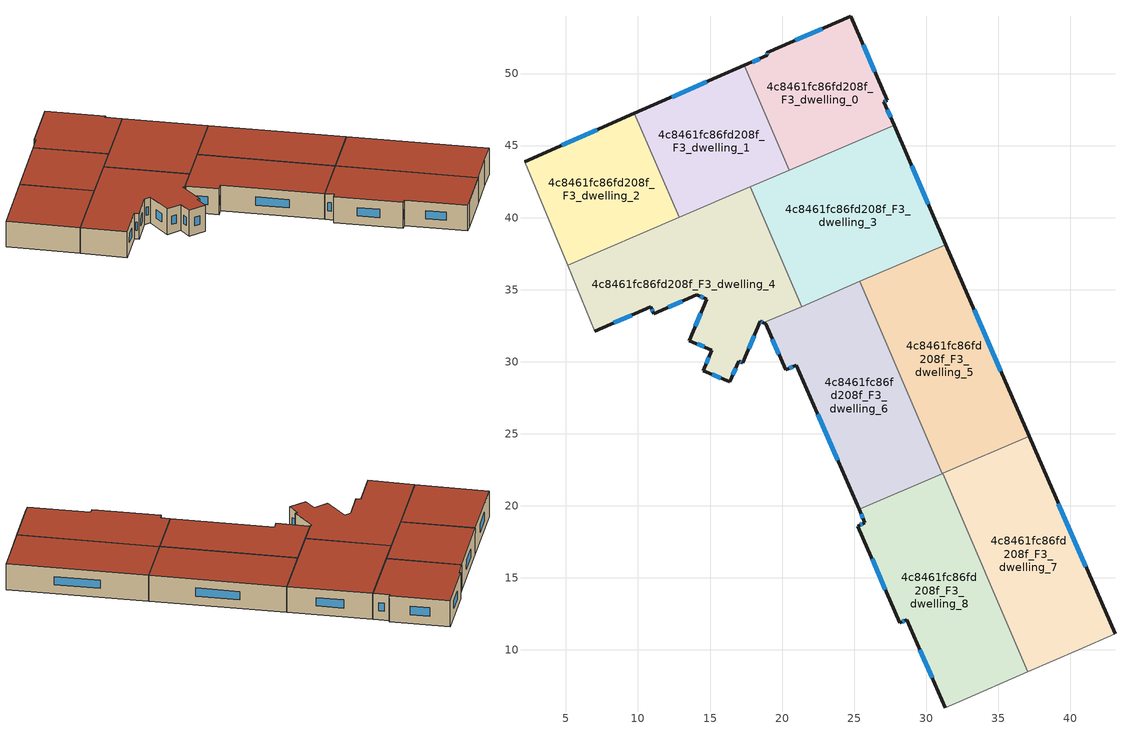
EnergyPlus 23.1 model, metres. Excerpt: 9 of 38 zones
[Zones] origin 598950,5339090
4c8461fc86fd208f_F3_dwelling_0
 floor to 4c8461fc86fd208f_F2_dwelling_0 (EU_floor_Construction): 24.77,53.98 27.29,48.13 27.06,48.05 27.77,46.41 20.49,43.29 17.37,50.56 18.99,51.27 18.94,51.46 z9
 wall outside (EU_wall_Construction): 27.77,46.41 27.06,48.05 27.29,48.13 24.77,53.98 18.94,51.46 18.99,51.27 17.37,50.56 z9:12
 wall to 4c8461fc86fd208f_F3_dwelling_1 (EU_wall_Construction): 17.37,50.56 20.49,43.29 z9:12
 wall to 4c8461fc86fd208f_F3_dwelling_3 (EU_wall_Construction): 20.49,43.29 27.77,46.41 z9:12
 window (EU_Window_Construction): 26.43,50.12 25.63,51.99 / 27.14,48.08 27.21,48.1 / 27.53,46.97 27.3,47.49 / 18.44,51.03 17.92,50.8 / 18.96,51.39 18.97,51.33 / 22.79,53.12 20.92,52.31 z10.02:10.98
 roof outside (EU_roof_Construction): 27.77,46.41 27.06,48.05 27.29,48.13 24.77,53.98 18.94,51.46 18.99,51.27 17.37,50.56 20.49,43.29 z12
4c8461fc86fd208f_F3_dwelling_1
 floor to 4c8461fc86fd208f_F2_dwelling_1 (EU_floor_Construction): 17.37,50.56 20.49,43.29 12.85,40.01 9.76,47.23 z9
 wall outside (EU_wall_Construction): 17.37,50.56 9.76,47.23 z9:12
 wall to 4c8461fc86fd208f_F3_dwelling_2 (EU_wall_Construction): 9.76,47.23 12.85,40.01 z9:12
 wall to 4c8461fc86fd208f_F3_dwelling_4 (EU_wall_Construction): 12.85,40.01 17.8,42.13 z9:12
 wall to 4c8461fc86fd208f_F3_dwelling_3 (EU_wall_Construction): 17.8,42.13 20.49,43.29 z9:12
 window (EU_Window_Construction): 14.78,49.43 12.35,48.36 z10.02:10.98
 roof outside (EU_roof_Construction): 20.49,43.29 17.37,50.56 9.76,47.23 12.85,40.01 z12
4c8461fc86fd208f_F3_dwelling_2
 floor to 4c8461fc86fd208f_F2_dwelling_2 (EU_floor_Construction): 9.76,47.23 12.85,40.01 5.11,36.69 2.12,43.89 z9
 wall outside (EU_wall_Construction): 9.76,47.23 2.12,43.89 z9:12
 wall adiabatic (EU_wall_Construction): 2.12,43.89 5.11,36.69 z9:12
 wall to 4c8461fc86fd208f_F3_dwelling_4 (EU_wall_Construction): 5.11,36.69 12.85,40.01 z9:12
 window (EU_Window_Construction): 7.16,46.09 4.72,45.02 z10.02:10.98
 roof outside (EU_roof_Construction): 12.85,40.01 9.76,47.23 2.12,43.89 5.11,36.69 z12
4c8461fc86fd208f_F3_dwelling_3
 floor to 4c8461fc86fd208f_F2_dwelling_3 (EU_floor_Construction): 27.77,46.41 31.37,38.12 21.35,33.83 17.8,42.13 z9
 wall outside (EU_wall_Construction): 31.37,38.12 27.77,46.41 z9:12
 wall to 4c8461fc86fd208f_F3_dwelling_4 (EU_wall_Construction): 17.8,42.13 21.35,33.83 z9:12
 wall to 4c8461fc86fd208f_F3_dwelling_5 (EU_wall_Construction): 25.41,35.57 31.37,38.12 z9:12
 wall to 4c8461fc86fd208f_F3_dwelling_6 (EU_wall_Construction): 21.36,33.83 25.41,35.57 z9:12
 window (EU_Window_Construction): 30.15,40.94 29,43.59 z10.02:10.98
 roof outside (EU_roof_Construction): 31.37,38.12 27.77,46.41 17.8,42.13 21.35,33.83 z12
4c8461fc86fd208f_F3_dwelling_4
 floor to 4c8461fc86fd208f_F2_dwelling_4 (EU_floor_Construction): 17.8,42.13 21.35,33.83 18.71,32.7 18.48,32.79 17.27,29.91 16.99,30.03 16.38,28.59 14.53,29.38 15.13,30.8 13.57,31.47 14.78,34.35 14.08,34.64 11.09,33.33 10.88,33.81 7.01,32.12 5.11,36.69 z9
 wall outside (EU_wall_Construction): 7.01,32.12 10.88,33.81 11.09,33.33 14.08,34.64 14.78,34.35 13.57,31.47 15.13,30.8 14.53,29.38 16.38,28.59 16.99,30.03 17.27,29.91 18.48,32.79 18.71,32.7 z9:12
 wall adiabatic (EU_wall_Construction): 5.11,36.69 7.01,32.12 z9:12
 wall to 4c8461fc86fd208f_F3_dwelling_6 (EU_wall_Construction): 18.71,32.7 21.35,33.83 z9:12
 window (EU_Window_Construction): 10.95,33.65 11.02,33.49 / 8.33,32.69 9.56,33.23 / 18.56,32.76 18.63,32.73 / 17.68,30.89 18.07,31.81 / 17.08,29.99 17.17,29.95 / 16.59,29.08 16.78,29.54 / 15.16,29.11 15.75,28.86 / 14.93,30.32 14.73,29.87 / 14.1,31.24 14.6,31.03 / 14.37,33.37 13.98,32.45 / 14.32,34.54 14.54,34.45 / 12.11,33.78 13.06,34.2 z10.02:10.98
 roof outside (EU_roof_Construction): 17.27,29.91 18.48,32.79 18.71,32.7 21.35,33.83 17.8,42.13 5.11,36.69 7.01,32.12 10.88,33.81 11.09,33.33 14.08,34.64 14.78,34.35 13.57,31.47 15.13,30.8 14.53,29.38 16.38,28.59 16.99,30.03 z12
4c8461fc86fd208f_F3_dwelling_5
 floor to 4c8461fc86fd208f_F2_dwelling_5 (EU_floor_Construction): 31.37,38.12 37.16,24.81 31.12,22.23 25.41,35.57 z9
 wall outside (EU_wall_Construction): 37.16,24.81 31.37,38.12 z9:12
 wall to 4c8461fc86fd208f_F3_dwelling_6 (EU_wall_Construction): 25.41,35.57 31.12,22.23 z9:12
 wall to 4c8461fc86fd208f_F3_dwelling_7 (EU_wall_Construction): 31.15,22.24 37.16,24.81 z9:12
 wall to 4c8461fc86fd208f_F3_dwelling_8 (EU_wall_Construction): 31.12,22.23 31.15,22.24 z9:12
 window (EU_Window_Construction): 35.19,29.34 33.34,33.59 z10.02:10.98
 roof outside (EU_roof_Construction): 37.16,24.81 31.37,38.12 25.41,35.57 31.12,22.23 z12
4c8461fc86fd208f_F3_dwelling_6
 floor to 4c8461fc86fd208f_F2_dwelling_6 (EU_floor_Construction): 25.41,35.57 31.12,22.23 25.34,19.75 20.99,29.76 20.25,29.44 18.86,32.64 18.71,32.7 z9
 wall outside (EU_wall_Construction): 18.71,32.7 18.86,32.64 20.25,29.44 20.99,29.76 25.34,19.75 z9:12
 wall to 4c8461fc86fd208f_F3_dwelling_8 (EU_wall_Construction): 25.34,19.75 31.12,22.23 z9:12
 window (EU_Window_Construction): 22.47,26.36 23.86,23.16 / 20.5,29.55 20.74,29.66 / 19.33,31.55 19.78,30.53 z10.02:10.98
 roof outside (EU_roof_Construction): 31.12,22.23 25.41,35.57 18.71,32.7 18.86,32.64 20.25,29.44 20.99,29.76 25.34,19.75 z12
4c8461fc86fd208f_F3_dwelling_7
 floor to 4c8461fc86fd208f_F2_dwelling_7 (EU_floor_Construction): 37.16,24.81 43.11,11.1 40.6,10.02 37.05,8.47 31.15,22.24 z9
 wall outside (EU_wall_Construction): 43.11,11.1 37.16,24.81 z9:12
 wall adiabatic (EU_wall_Construction): 37.05,8.47 40.6,10.02 43.11,11.1 z9:12
 wall to 4c8461fc86fd208f_F3_dwelling_8 (EU_wall_Construction): 31.15,22.24 37.05,8.47 z9:12
 window (EU_Window_Construction): 41.09,15.77 39.18,20.15 z10.02:10.98
 roof outside (EU_roof_Construction): 43.11,11.1 37.16,24.81 31.15,22.24 37.05,8.47 40.6,10.02 z12
4c8461fc86fd208f_F3_dwelling_8
 floor to 4c8461fc86fd208f_F2_dwelling_8 (EU_floor_Construction): 31.15,22.24 37.05,8.47 32.3,6.39 31.32,5.98 28.67,12.09 28.17,11.87 25.26,18.59 25.75,18.81 25.34,19.75 z9
 wall outside (EU_wall_Construction): 25.34,19.75 25.75,18.81 25.26,18.59 28.17,11.87 28.67,12.09 31.32,5.98 z9:12
 wall adiabatic (EU_wall_Construction): 31.32,5.98 32.3,6.39 37.05,8.47 z9:12
 window (EU_Window_Construction): 26.25,16.3 27.18,14.16 / 25.58,18.73 25.42,18.66 / 25.48,19.43 25.61,19.13 / 29.57,10.01 30.42,8.06 / 28.34,11.95 28.5,12.02 z10.02:10.98
 roof outside (EU_roof_Construction): 37.05,8.47 31.15,22.24 25.34,19.75 25.75,18.81 25.26,18.59 28.17,11.87 28.67,12.09 31.32,5.98 32.3,6.39 z12
[Building]
EU S2 Campaign: North Axis=0; Terrain=City; Solar Distribution=FullExterior
[Site:Location]
Vienna: Latitude=48; Longitude=16.5; Time Zone=1; Elevation=183
[SizingPeriod:WeatherFileDays]
AnnualSizingPeriod: Begin Month=1; Begin Day of Month=1; End Month=12; End Day of Month=31; Day of Week for Start Day=Monday; Use Weather File Daylight Saving Period=No; Use Weather File Rain and Snow Indicators=No
[MATERIAL]
EU_InternalMass_Material: Roughness=MediumRough; Thickness=0.1; Conductivity=1; Density=1800; Specific Heat=900; Thermal Absorptance=0.9; Solar Absorptance=0.7; Visible Absorptance=0.7
[MATERIAL:NOMASS] Roughness=MediumRough; Thermal Absorptance=0.9; Solar Absorptance=0.7; Visible Absorptance=0.7
Name | Thermal Resistance
EU_wall_NoMass | 0.942466
EU_roof_NoMass | 0.551687
EU_floor_NoMass | 0.66527
[WINDOWMATERIAL:SIMPLEGLAZINGSYSTEM]
EU_Window_SimpleGlazing: UFactor=2.03367; Solar Heat Gain Coefficient=0.65; Visible Transmittance=0.65
[CONSTRUCTION]
EU_wall_Construction: EU_wall_NoMass
EU_roof_Construction: EU_roof_NoMass
EU_floor_Construction: EU_floor_NoMass
EU_Window_Construction: EU_Window_SimpleGlazing
EU_InternalMass_Construction: EU_InternalMass_Material
[ZONE] Type=1; Multiplier=1; Ceiling Height=autocalculate; Floor Area=autocalculate; Part of Total Floor Area=Yes
Name | Volume
4c8461fc86fd208f_F3_dwelling_0 | 196.526
4c8461fc86fd208f_F3_dwelling_1 | 196.54
4c8461fc86fd208f_F3_dwelling_2 | 196.537
4c8461fc86fd208f_F3_dwelling_3 | 294.797
4c8461fc86fd208f_F3_dwelling_4 | 316.078
4c8461fc86fd208f_F3_dwelling_5 | 284.16
4c8461fc86fd208f_F3_dwelling_6 | 284.205
4c8461fc86fd208f_F3_dwelling_7 | 294.82
4c8461fc86fd208f_F3_dwelling_8 | 294.778
[INTERNALMASS] Construction=EU_InternalMass_Construction
Name | Zone or ZoneList | Surface Area
4c8461fc86fd208f_F3_dwelling_0_EU_InternalMass | 4c8461fc86fd208f_F3_dwelling_0 | 65.5088
4c8461fc86fd208f_F3_dwelling_1_EU_InternalMass | 4c8461fc86fd208f_F3_dwelling_1 | 65.5138
4c8461fc86fd208f_F3_dwelling_2_EU_InternalMass | 4c8461fc86fd208f_F3_dwelling_2 | 65.5119
4c8461fc86fd208f_F3_dwelling_3_EU_InternalMass | 4c8461fc86fd208f_F3_dwelling_3 | 98.2657
4c8461fc86fd208f_F3_dwelling_4_EU_InternalMass | 4c8461fc86fd208f_F3_dwelling_4 | 105.36
4c8461fc86fd208f_F3_dwelling_5_EU_InternalMass | 4c8461fc86fd208f_F3_dwelling_5 | 94.7199
4c8461fc86fd208f_F3_dwelling_6_EU_InternalMass | 4c8461fc86fd208f_F3_dwelling_6 | 94.7345
4c8461fc86fd208f_F3_dwelling_7_EU_InternalMass | 4c8461fc86fd208f_F3_dwelling_7 | 98.2735
4c8461fc86fd208f_F3_dwelling_8_EU_InternalMass | 4c8461fc86fd208f_F3_dwelling_8 | 98.2593
[OTHEREQUIPMENT] Fuel Type=Electricity; Design Level Calculation Method=Watts/Area; Power per Zone Floor Area=1; Fraction Latent=0; Fraction Radiant=0; Fraction Lost=0; Carbon Dioxide Generation Rate=0; EndUse Subcategory=EU_Step8_InternalGains
Name | Zone or ZoneList or Space or SpaceList | Schedule
EU_Step8_InternalGain_4c8461fc86fd208f_F3_dwelling_0_f000 | 4c8461fc86fd208f_F3_dwelling_0 | EU_Step8_GainSchedule_4c8461fc86fd208f_F3_dwelling_0_f000
EU_Step8_InternalGain_4c8461fc86fd208f_F3_dwelling_1_f000 | 4c8461fc86fd208f_F3_dwelling_1 | EU_Step8_GainSchedule_4c8461fc86fd208f_F3_dwelling_1_f000
EU_Step8_InternalGain_4c8461fc86fd208f_F3_dwelling_2_f000 | 4c8461fc86fd208f_F3_dwelling_2 | EU_Step8_GainSchedule_4c8461fc86fd208f_F3_dwelling_2_f000
EU_Step8_InternalGain_4c8461fc86fd208f_F3_dwelling_3_f000 | 4c8461fc86fd208f_F3_dwelling_3 | EU_Step8_GainSchedule_4c8461fc86fd208f_F3_dwelling_3_f000
EU_Step8_InternalGain_4c8461fc86fd208f_F3_dwelling_4_f000 | 4c8461fc86fd208f_F3_dwelling_4 | EU_Step8_GainSchedule_4c8461fc86fd208f_F3_dwelling_4_f000
EU_Step8_InternalGain_4c8461fc86fd208f_F3_dwelling_5_f000 | 4c8461fc86fd208f_F3_dwelling_5 | EU_Step8_GainSchedule_4c8461fc86fd208f_F3_dwelling_5_f000
EU_Step8_InternalGain_4c8461fc86fd208f_F3_dwelling_6_f000 | 4c8461fc86fd208f_F3_dwelling_6 | EU_Step8_GainSchedule_4c8461fc86fd208f_F3_dwelling_6_f000
EU_Step8_InternalGain_4c8461fc86fd208f_F3_dwelling_7_f000 | 4c8461fc86fd208f_F3_dwelling_7 | EU_Step8_GainSchedule_4c8461fc86fd208f_F3_dwelling_7_f000
EU_Step8_InternalGain_4c8461fc86fd208f_F3_dwelling_8_f000 | 4c8461fc86fd208f_F3_dwelling_8 | EU_Step8_GainSchedule_4c8461fc86fd208f_F3_dwelling_8_f000
[ZONEVENTILATION:DESIGNFLOWRATE] Schedule=EU_AlwaysOn; Design Flow Rate Calculation Method=AirChanges/Hour; Air Changes per Hour=0.530523; Ventilation Type=Natural; Fan Pressure Rise=0; Fan Total Efficiency=1; Constant Term Coefficient=1; Temperature Term Coefficient=0; Velocity Term Coefficient=0; Velocity Squared Term Coefficient=0; Minimum Indoor Temperature=-100; Maximum Indoor Temperature=100; Delta Temperature=-100; Minimum Outdoor Temperature=-100; Maximum Outdoor Temperature=100; Maximum Wind Speed=40
Name | Zone or ZoneList or Space or SpaceList
EU_ConstantAir_4c8461fc86fd208f_F3_dwelling_0 | 4c8461fc86fd208f_F3_dwelling_0
EU_ConstantAir_4c8461fc86fd208f_F3_dwelling_1 | 4c8461fc86fd208f_F3_dwelling_1
EU_ConstantAir_4c8461fc86fd208f_F3_dwelling_2 | 4c8461fc86fd208f_F3_dwelling_2
EU_ConstantAir_4c8461fc86fd208f_F3_dwelling_3 | 4c8461fc86fd208f_F3_dwelling_3
EU_ConstantAir_4c8461fc86fd208f_F3_dwelling_4 | 4c8461fc86fd208f_F3_dwelling_4
EU_ConstantAir_4c8461fc86fd208f_F3_dwelling_5 | 4c8461fc86fd208f_F3_dwelling_5
EU_ConstantAir_4c8461fc86fd208f_F3_dwelling_6 | 4c8461fc86fd208f_F3_dwelling_6
EU_ConstantAir_4c8461fc86fd208f_F3_dwelling_7 | 4c8461fc86fd208f_F3_dwelling_7
EU_ConstantAir_4c8461fc86fd208f_F3_dwelling_8 | 4c8461fc86fd208f_F3_dwelling_8
[HVACTEMPLATE:THERMOSTAT] Constant Heating Setpoint=20; Constant Cooling Setpoint=50
EU_HeatOnly_4c8461fc86fd208f_F0_dwelling_0; EU_HeatOnly_4c8461fc86fd208f_F0_dwelling_1; EU_HeatOnly_4c8461fc86fd208f_F0_dwelling_2; EU_HeatOnly_4c8461fc86fd208f_F0_dwelling_3; EU_HeatOnly_4c8461fc86fd208f_F0_dwelling_4; EU_HeatOnly_4c8461fc86fd208f_F0_dwelling_5; EU_HeatOnly_4c8461fc86fd208f_F0_dwelling_6; EU_HeatOnly_4c8461fc86fd208f_F0_dwelling_7; EU_HeatOnly_4c8461fc86fd208f_F0_dwelling_8; EU_HeatOnly_4c8461fc86fd208f_F0_dwelling_9; EU_HeatOnly_4c8461fc86fd208f_F1_dwelling_0; EU_HeatOnly_4c8461fc86fd208f_F1_dwelling_1; EU_HeatOnly_4c8461fc86fd208f_F1_dwelling_2; EU_HeatOnly_4c8461fc86fd208f_F1_dwelling_3; EU_HeatOnly_4c8461fc86fd208f_F1_dwelling_4; EU_HeatOnly_4c8461fc86fd208f_F1_dwelling_5; EU_HeatOnly_4c8461fc86fd208f_F1_dwelling_6; EU_HeatOnly_4c8461fc86fd208f_F1_dwelling_7; EU_HeatOnly_4c8461fc86fd208f_F1_dwelling_8; EU_HeatOnly_4c8461fc86fd208f_F1_dwelling_9; EU_HeatOnly_4c8461fc86fd208f_F2_dwelling_0; EU_HeatOnly_4c8461fc86fd208f_F2_dwelling_1; EU_HeatOnly_4c8461fc86fd208f_F2_dwelling_2; EU_HeatOnly_4c8461fc86fd208f_F2_dwelling_3; EU_HeatOnly_4c8461fc86fd208f_F2_dwelling_4; EU_HeatOnly_4c8461fc86fd208f_F2_dwelling_5; EU_HeatOnly_4c8461fc86fd208f_F2_dwelling_6; EU_HeatOnly_4c8461fc86fd208f_F2_dwelling_7; EU_HeatOnly_4c8461fc86fd208f_F2_dwelling_8; EU_HeatOnly_4c8461fc86fd208f_F3_dwelling_0; EU_HeatOnly_4c8461fc86fd208f_F3_dwelling_1; EU_HeatOnly_4c8461fc86fd208f_F3_dwelling_2; EU_HeatOnly_4c8461fc86fd208f_F3_dwelling_3; EU_HeatOnly_4c8461fc86fd208f_F3_dwelling_4; EU_HeatOnly_4c8461fc86fd208f_F3_dwelling_5; EU_HeatOnly_4c8461fc86fd208f_F3_dwelling_6; EU_HeatOnly_4c8461fc86fd208f_F3_dwelling_7; EU_HeatOnly_4c8461fc86fd208f_F3_dwelling_8
[HVACTEMPLATE:ZONE:IDEALLOADSAIRSYSTEM] System Availability Schedule=EU_AlwaysOn; Maximum Heating Supply Air Temperature=50; Minimum Cooling Supply Air Temperature=13; Maximum Heating Supply Air Humidity Ratio=0.0156; Minimum Cooling Supply Air Humidity Ratio=0.0077; Heating Limit=NoLimit; Cooling Limit=NoLimit; Heating Availability Schedule=EU_AlwaysOn; Cooling Availability Schedule=EU_CoolingOff; Dehumidification Control Type=ConstantSensibleHeatRatio; Cooling Sensible Heat Ratio=0.7; Dehumidification Setpoint=60; Humidification Control Type=None; Humidification Setpoint=30; Outdoor Air Method=None; Outdoor Air Flow Rate per Person=0.00944; Outdoor Air Flow Rate per Zone Floor Area=0; Outdoor Air Flow Rate per Zone=0; Demand Controlled Ventilation Type=None; Outdoor Air Economizer Type=NoEconomizer; Heat Recovery Type=None; Sensible Heat Recovery Effectiveness=0.7; Latent Heat Recovery Effectiveness=0.65
Name | Template Thermostat
4c8461fc86fd208f_F3_dwelling_0 | EU_HeatOnly_4c8461fc86fd208f_F3_dwelling_0
4c8461fc86fd208f_F3_dwelling_1 | EU_HeatOnly_4c8461fc86fd208f_F3_dwelling_1
4c8461fc86fd208f_F3_dwelling_2 | EU_HeatOnly_4c8461fc86fd208f_F3_dwelling_2
4c8461fc86fd208f_F3_dwelling_3 | EU_HeatOnly_4c8461fc86fd208f_F3_dwelling_3
4c8461fc86fd208f_F3_dwelling_4 | EU_HeatOnly_4c8461fc86fd208f_F3_dwelling_4
4c8461fc86fd208f_F3_dwelling_5 | EU_HeatOnly_4c8461fc86fd208f_F3_dwelling_5
4c8461fc86fd208f_F3_dwelling_6 | EU_HeatOnly_4c8461fc86fd208f_F3_dwelling_6
4c8461fc86fd208f_F3_dwelling_7 | EU_HeatOnly_4c8461fc86fd208f_F3_dwelling_7
4c8461fc86fd208f_F3_dwelling_8 | EU_HeatOnly_4c8461fc86fd208f_F3_dwelling_8
[SIZING:ZONE] Zone Cooling Design Supply Air Temperature Input Method=SupplyAirTemperature; Zone Cooling Design Supply Air Temperature=13; Zone Heating Design Supply Air Temperature Input Method=SupplyAirTemperature; Zone Heating Design Supply Air Temperature=50; Zone Cooling Design Supply Air Humidity Ratio=0.008; Zone Heating Design Supply Air Humidity Ratio=0.008; Cooling Design Air Flow Method=DesignDay; Cooling Design Air Flow Rate=0; Cooling Minimum Air Flow per Zone Floor Area=0.000762; Cooling Minimum Air Flow=0; Cooling Minimum Air Flow Fraction=0.2; Heating Design Air Flow Method=DesignDay; Heating Design Air Flow Rate=0; Heating Maximum Air Flow per Zone Floor Area=0.002032; Heating Maximum Air Flow=0.141576; Heating Maximum Air Flow Fraction=0.3; Account for Dedicated Outdoor Air System=No; Dedicated Outdoor Air System Control Strategy=NeutralSupplyAir; Dedicated Outdoor Air Low Setpoint Temperature for Design=autosize; Dedicated Outdoor Air High Setpoint Temperature for Design=autosize; Zone Load Sizing Method=Sensible Load Only No Latent Load; Zone Latent Cooling Design Supply Air Humidity Ratio Input Method=HumidityRatioDifference; Zone Cooling Design Supply Air Humidity Ratio Difference=0.005; Zone Latent Heating Design Supply Air Humidity Ratio Input Method=HumidityRatioDifference; Zone Humidification Design Supply Air Humidity Ratio Difference=0.005
4c8461fc86fd208f_F3_dwelling_0; 4c8461fc86fd208f_F3_dwelling_1; 4c8461fc86fd208f_F3_dwelling_2; 4c8461fc86fd208f_F3_dwelling_3; 4c8461fc86fd208f_F3_dwelling_4; 4c8461fc86fd208f_F3_dwelling_5; 4c8461fc86fd208f_F3_dwelling_6; 4c8461fc86fd208f_F3_dwelling_7; 4c8461fc86fd208f_F3_dwelling_8
[SCHEDULE:CONSTANT]
Name | Hourly Value
EU_AlwaysOn | 1
EU_CoolingOff | 0
[SCHEDULE:FILE] Column Number=1; Rows to Skip at Top=0; Number of Hours of Data=8760; Column Separator=Comma; Interpolate to Timestep=No; Minutes per Item=60; Adjust Schedule for Daylight Savings=Yes
Name | File
EU_Step8_GainSchedule_4c8461fc86fd208f_F3_dwelling_0_f000 | ../../schedules/4c8461fc86fd208f/4c8461fc86fd208f_F3_dwelling_0_f000_gain.csv
EU_Step8_GainSchedule_4c8461fc86fd208f_F3_dwelling_1_f000 | ../../schedules/4c8461fc86fd208f/4c8461fc86fd208f_F3_dwelling_1_f000_gain.csv
EU_Step8_GainSchedule_4c8461fc86fd208f_F3_dwelling_2_f000 | ../../schedules/4c8461fc86fd208f/4c8461fc86fd208f_F3_dwelling_2_f000_gain.csv
EU_Step8_GainSchedule_4c8461fc86fd208f_F3_dwelling_3_f000 | ../../schedules/4c8461fc86fd208f/4c8461fc86fd208f_F3_dwelling_3_f000_gain.csv
EU_Step8_GainSchedule_4c8461fc86fd208f_F3_dwelling_4_f000 | ../../schedules/4c8461fc86fd208f/4c8461fc86fd208f_F3_dwelling_4_f000_gain.csv
EU_Step8_GainSchedule_4c8461fc86fd208f_F3_dwelling_5_f000 | ../../schedules/4c8461fc86fd208f/4c8461fc86fd208f_F3_dwelling_5_f000_gain.csv
EU_Step8_GainSchedule_4c8461fc86fd208f_F3_dwelling_6_f000 | ../../schedules/4c8461fc86fd208f/4c8461fc86fd208f_F3_dwelling_6_f000_gain.csv
EU_Step8_GainSchedule_4c8461fc86fd208f_F3_dwelling_7_f000 | ../../schedules/4c8461fc86fd208f/4c8461fc86fd208f_F3_dwelling_7_f000_gain.csv
EU_Step8_GainSchedule_4c8461fc86fd208f_F3_dwelling_8_f000 | ../../schedules/4c8461fc86fd208f/4c8461fc86fd208f_F3_dwelling_8_f000_gain.csv
